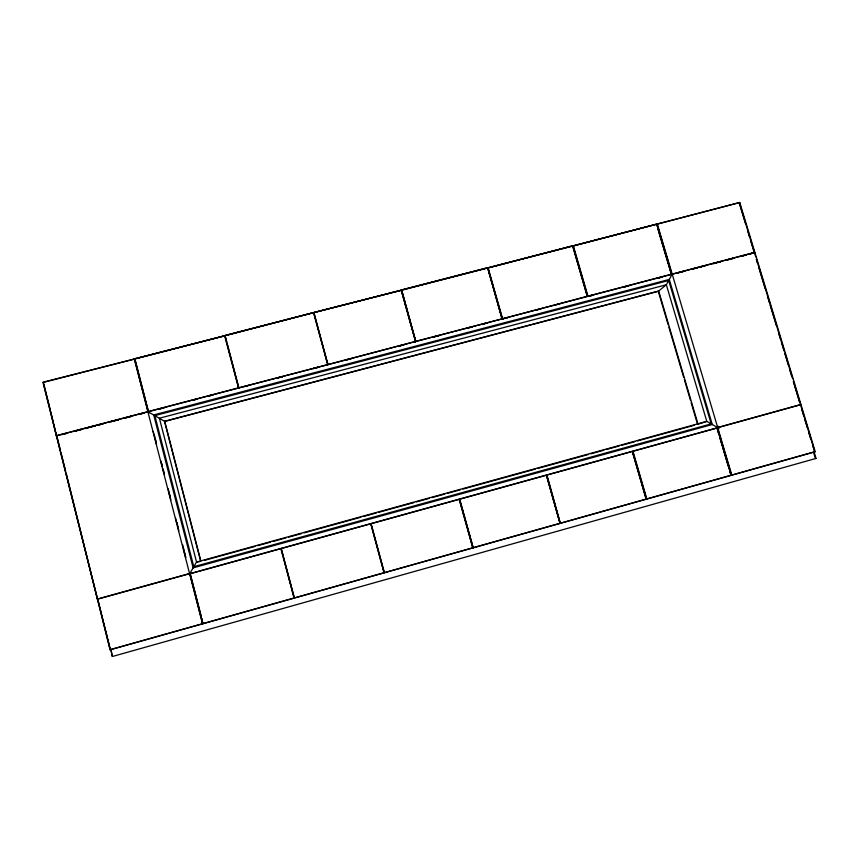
<?xml version="1.0" encoding="UTF-8"?>
<svg xmlns="http://www.w3.org/2000/svg" width="859" height="859" viewBox="0 0 859 859"><rect width="100%" height="100%" fill="white"/><g stroke="black" fill="none" stroke-linecap="round" stroke-linejoin="round"><path stroke-width="1.29" d="M401.207 290.321L313.911 312.504L401.207 290.321L415.531 341.399L328.009 364.624L313.911 312.504M401.615 289.88L415.799 341.581L401.615 289.88L487.719 267.675L502.332 318.861L507.486 317.508M415.885 341.302L501.989 318.957L487.719 267.675M487.88 267.965L572.942 245.695L587.61 296.226L502.332 318.861M189.699 573.694L196.539 562.065L706.785 421.361L717.77 427.653L717.19 427.642L800.942 404.471L754.911 252.503L56.404 435.846L97.335 599.045L189.56 573.544M573.286 245.61L587.953 296.14L671.824 274.128L656.963 224.027L572.642 246.103L586.933 295.303M147.984 411.708L164.756 421.436L658.284 291.33L666.348 284.758L672.21 274.107L754.857 252.331L739.76 202.499L572.985 246.007M294.025 597.95L280.882 548.676L190.022 573.801M671.351 273.141L656.834 224.199L739.76 202.499M754.911 252.503L749.198 254.243M202.853 623.623L201.768 618.394M110.661 649.587L112.389 656.501L111.015 649.425L110.038 649.705L66.25 473.502M698.732 424.024L706.785 421.361L666.348 284.758L159.398 418.215L196.539 562.065L199.836 561.55M800.33 404.653L800.942 404.471M800.384 404.825L800.996 404.643L815.223 451.609L110.038 649.705M112.389 656.501L816.05 458.416L814.107 451.984M814.804 451.855L110.253 649.769L43.541 383.769M97.378 599.228L800.996 404.643M459.34 499.315L371.109 523.732L384.381 572.631M204.592 560.336L254.973 546.442M257.55 545.733L270.467 542.169M273.055 541.46L285.972 537.895M288.56 537.186L301.477 533.622M304.054 532.902L360.898 517.225M363.475 516.517L376.392 512.952M378.98 512.243L413.855 502.622M416.443 501.914L429.36 498.349M431.937 497.64L444.855 494.075M447.442 493.356L460.36 489.802M462.947 489.082L535.286 469.132M537.863 468.423L588.243 454.529M590.831 453.82L603.748 450.256M606.325 449.536L619.242 445.982M621.83 445.263L634.747 441.698M637.324 440.989L694.169 425.312M147.866 411.654L56.361 435.674L42.95 382.201L134.949 358.998M148.231 411.558L238.405 387.892M238.759 387.796L327.655 364.721L313.556 312.59L224.929 335.45L238.791 388.225M61.945 434.461L67.088 433.108M74.808 431.089L82.528 429.06M85.105 428.383L95.403 425.677M97.98 425.001L103.123 423.659M110.843 421.629L118.563 419.6M123.717 418.247L131.438 416.218M139.158 414.199L144.312 412.846M158.818 409.034L163.972 407.681M192.266 400.251L197.409 398.909M207.695 396.203L212.849 394.85M244.074 386.657L249.217 385.304M277.5 377.885L282.643 376.532M313.514 368.425L318.657 367.083M346.005 359.9L351.159 358.547M398.737 346.059L403.88 344.706M433.806 336.846L438.96 335.504M467.253 328.074L472.407 326.721M482.694 324.015L487.837 322.673M555.107 305.009L560.261 303.656M587.631 296.473L592.785 295.12M623.72 287.003L628.874 285.65M657.221 278.209L662.375 276.856M676.892 273.044L684.634 271.014M692.375 268.974L697.54 267.621M700.117 266.945L705.282 265.592M713.024 263.563L720.765 261.523M725.93 260.17L733.672 258.14M741.414 256.111L746.568 254.747M749.155 254.071L754.309 252.718L750.444 239.962M61.988 434.643L67.131 433.29M74.851 431.261L82.582 429.242M85.148 428.566L95.446 425.86M98.023 425.184L103.166 423.831M110.897 421.801L118.617 419.783M123.76 418.43L131.481 416.4M139.201 414.371L144.355 413.018M159.001 409.174L164.133 407.832M192.33 400.423L197.452 399.081M207.706 396.396L212.828 395.043M277.575 378.046L282.708 376.704M313.471 368.629L318.592 367.276M346.145 360.05L351.267 358.708M398.716 346.252L403.848 344.899M414.102 342.204L415.67 341.796L401.271 289.977M433.924 337.007L439.056 335.654M467.296 328.245L472.429 326.903M482.694 324.208L487.826 322.855M507.615 317.658L502.214 319.076L487.665 267.836M535.876 310.239L541.02 308.896M589.038 296.291L592.903 295.271M623.784 287.164L628.928 285.811M657.242 278.38L662.386 277.027M676.946 273.216L684.687 271.176M692.429 269.146L697.583 267.793M700.171 267.117L705.325 265.764M713.067 263.724L720.819 261.694M725.973 260.341L733.715 258.312M741.457 256.272L746.621 254.919M225.112 335.74L134.627 358.74L148.768 413.394M43.218 382.47L656.673 224.242L671.233 273.355M136.227 358.665L224.757 335.837M226.4 335.407L313.556 312.59M401.55 290.235L487.536 268.051M489.168 267.632L571.364 246.426M814.59 451.727L815.223 451.609M815.416 458.523L816.05 458.416M560.326 523.152L546.979 475.081L546.367 475.263L559.628 521.982M559.982 523.249L546.625 475.177M472.794 547.795L459.2 499.369M56.404 435.846L50.735 411.665M383.984 572.685L370.777 523.807L281.247 548.568L294.046 596.554M739.406 202.907L755.727 256.798M756.5 259.364L784.095 350.472M784.879 353.038L792.653 378.712M793.426 381.278L814.418 450.567M739.245 202.949L745.419 223.372M747.738 231.028L749.671 237.406M756.296 259.268L757.455 263.09M759.002 268.191L765.176 288.592M767.495 296.248L769.428 302.626M770.201 305.181L776.386 325.582M778.694 333.238L780.627 339.616M781.4 342.161L784.106 351.084M784.879 353.64L788.358 365.118M789.904 370.218L791.826 376.596M793.372 381.697L799.557 402.109M801.919 409.893L803.831 416.228M804.604 418.773L807.288 427.642M808.824 432.711L810.746 439.046M813.054 446.659L814.203 450.46M813.795 453.165L815.094 457.45M718.231 426.247L718.983 428.813M657.253 223.769L731.793 475.038L730.934 475.22L729.806 471.398M731.46 475.134L717.448 427.932L632.997 451.286L646.827 498.907L646.075 499.058L632.643 452.79M717.233 427.814L731.267 475.124M717.072 427.868L731.159 475.349M657.693 228.301L671.019 273.205M716.954 428.083L718.843 434.45M719.595 437.006L722.247 445.918M722.999 448.473L728.292 466.308M698.045 424.249L658.681 290.997L164.488 421.275L200.716 561.41M658.284 291.33L668.109 324.595M668.86 327.161L683.603 377.058M684.355 379.614L690.4 400.09M691.151 402.646L697.583 424.4M646.483 499.004L632.654 451.383L459.694 499.219L473.148 547.698L459.554 499.272M572.77 245.889L587.148 295.421M632.761 452.543L646.301 499.186M488.062 267.589L502.536 318.56M546.485 475.038L560.208 523.367M459.329 499.143L472.858 547.913M313.75 312.687L327.88 364.85M370.884 523.603L383.866 571.514M225.455 337.018L226.797 342.118M227.474 344.663L238.931 388.01M281.129 548.429L294.25 598.089M224.564 335.547L238.566 388.096M164.756 421.436L200.598 560.079M135.615 361.564L148.199 410.452M190.268 573.748L201.113 615.849M154.448 435.47L156.456 443.265M161.138 461.444L162.48 466.63M163.146 469.229L164.155 473.126M168.16 488.707L170.168 496.491M176.857 522.465L177.867 526.363M182.548 544.531L183.88 549.728M184.545 552.326L185.888 557.523M190.032 573.619L202.939 623.741M135.207 361.499L147.834 410.538M153.203 431.39L154.534 436.555M155.2 439.132L156.531 444.307M160.858 461.1L162.19 466.265M162.856 468.853L164.187 474.018M168.847 492.1L170.834 499.852M175.494 517.934L176.825 523.11M177.491 525.687L178.822 530.851M183.482 548.944L185.48 556.696M189.85 573.672L200.738 615.924M201.393 618.48L202.488 623.731L134.219 358.665M43.723 383.694L50.101 409.12M56.834 435.996L60.409 450.223M61.053 452.811L62.997 460.564M63.652 463.151L65.595 470.915M97.754 599.131L110.392 649.533M712.272 424.507L193.125 567.874L153.686 414.961L669.279 279.433L712.272 424.507M711.177 423.874L193.801 566.715L154.835 415.616L668.689 280.496L711.177 423.874"/></g></svg>
